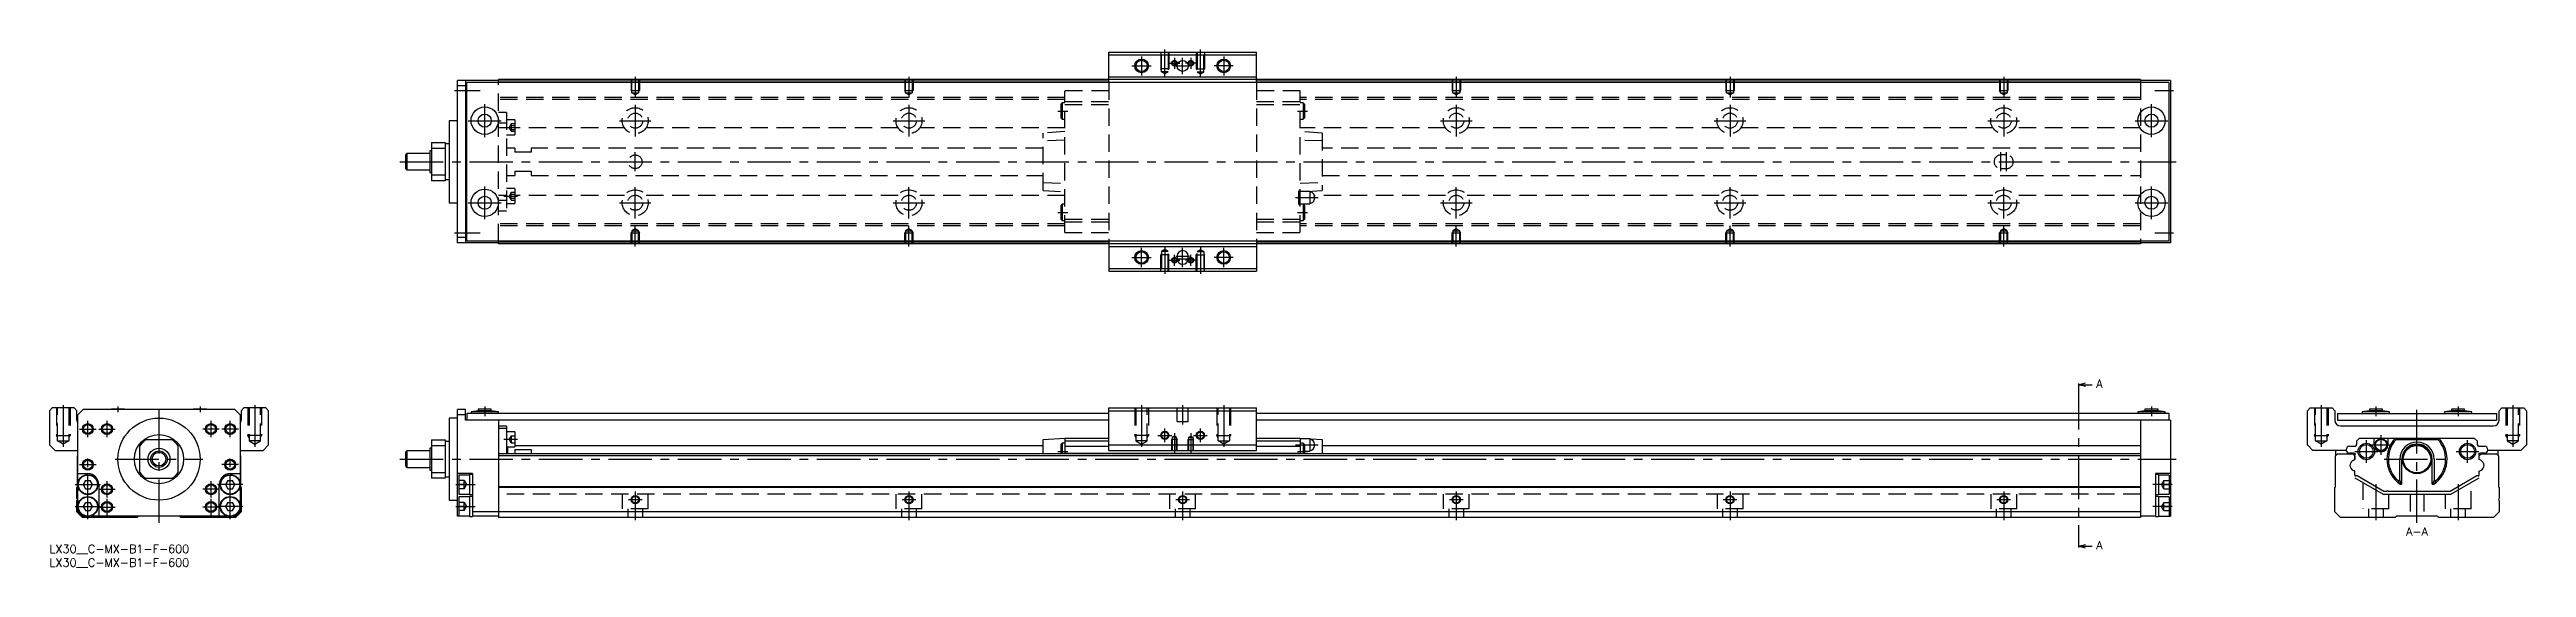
# Model space of a CAD drawing. Extents: x 0 to 905, y -8 to 181.
import ezdxf

# ---------------------------------------------------------------- set-up
doc = ezdxf.new("R2010")
doc.units = 0
doc.header["$LTSCALE"] = 0.5
doc.linetypes.add('CENTER', pattern=[50.8, 31.75, -6.35, 6.35, -6.35])
doc.linetypes.add('DASHED', pattern=[19.05, 12.7, -6.35])
for name, color, linetype in [('MSM_CENTER', 1, 'CENTER'), ('MSM_CONTINUOUS', 7, 'CONTINUOUS'), ('MSM_DASHED', 4, 'DASHED'), ('MSM_NARROW', 5, 'CONTINUOUS'), ('MSM_PART_NUMBER', 7, 'CONTINUOUS')]:
    doc.layers.add(name, color=color, linetype=linetype)
doc.styles.get("Standard").update_dxf_attribs({"font": 'txt.shx', "height": 3, "bigfont": 'bigfont.shx'})

# ---------------------------------------------------------------- blocks, each defined once
blk = doc.blocks.new('*U2')
at = {"layer": 'MSM_PART_NUMBER'}
blk.add_text('LX30__C-MX-B1-F-600', height=3, dxfattribs=at).set_placement((0, -3))
blk = doc.blocks.new('*U3')
at = {"layer": 'MSM_PART_NUMBER'}
blk.add_text('LX30__C-MX-B1-F-600', height=3, dxfattribs=at).set_placement((0, -8))

msp = doc.modelspace()

# ---------------------------------------------------------------- linework, layer by layer
at = {"layer": 'MSM_CENTER'}
for p, q in [((395.5, 175), (402.5, 175)), ((399, 178.5), (399, 171.5)), ((407.5, 171.09), (407.5, 181)), ((409, 176), (413, 176)), ((411, 178), (411, 174)), ((411.5, 175), (416.5, 175)), ((414, 172), (414, 178)), ((419, 176), (415, 176)), ((417, 178), (417, 174)), ((420.5, 171.09), (420.5, 181)), ((432.5, 175), (425.5, 175)), ((429, 178.5), (429, 171.5)), ((148, 166), (157.4, 166)), ((214, 171), (214, 163.49)), ((314, 171), (314, 163.49)), ((514, 171), (514, 163.49)), ((614, 171), (614, 163.49)), ((714, 171), (714, 163.49)), ((769.25, 166), (776, 166)), ((153, 155), (165, 155)), ((159, 149), (159, 161)), ((208.25, 155), (219.75, 155)), ((214, 160.75), (214, 149.25)), ((308.25, 155), (319.75, 155)), ((314, 160.75), (314, 149.25)), ((368.42, 158.5), (372.07, 158.5)), ((455.92, 158.5), (459.57, 158.5)), ((508.25, 155), (519.75, 155)), ((514, 160.75), (514, 149.25)), ((608.25, 155), (619.75, 155)), ((614, 160.75), (614, 149.25)), ((708.25, 155), (719.75, 155)), ((714, 160.75), (714, 149.25)), ((762, 155), (774, 155)), ((768, 149), (768, 161)), ((166, 152.55), (171, 152.55)), ((128, 140), (777, 140)), ((214, 136.5), (214, 143.5)), ((713, 136.5), (713, 143.5)), ((715, 136.5), (715, 143.5)), ((159, 119), (159, 131)), ((166, 127.44), (171, 127.44)), ((214, 119.25), (214, 130.75)), ((314, 119.25), (314, 130.75)), ((455.21, 126.9), (463.48, 126.9)), ((514, 119.25), (514, 130.75)), ((614, 119.25), (614, 130.75)), ((714, 119.25), (714, 130.75)), ((768, 119), (768, 131)), ((153, 125), (165, 125)), ((208.25, 125), (219.75, 125)), ((308.25, 125), (319.75, 125)), ((368.42, 121.5), (372.07, 121.5)), ((455.92, 121.5), (459.57, 121.5)), ((508.25, 125), (519.75, 125)), ((608.25, 125), (619.75, 125)), ((708.25, 125), (719.75, 125)), ((762, 125), (774, 125)), ((148, 114), (157.4, 114)), ((214, 109), (214, 116.51)), ((314, 109), (314, 116.51)), ((407.5, 108.91), (407.5, 99)), ((420.5, 108.91), (420.5, 99)), ((514, 109), (514, 116.51)), ((614, 109), (614, 116.51)), ((714, 109), (714, 116.51)), ((769.25, 114), (776, 114)), ((395.5, 105), (402.5, 105)), ((399, 101.5), (399, 108.5)), ((409, 104), (413, 104)), ((411, 102), (411, 106)), ((411.5, 105.5), (416.5, 105.5)), ((411.5, 104.5), (416.5, 104.5)), ((414, 101.5), (414, 108.5)), ((419, 104), (415, 104)), ((417, 102), (417, 106)), ((432.5, 105), (425.5, 105)), ((429, 101.5), (429, 108.5)), ((741.37, 58), (741.37, 0)), ((5, 51), (5, 35.81)), ((14, 39.3), (14, 45.3)), ((21, 39.3), (21, 45.3)), ((25, 50.6), (25, 48.5)), ((40, 8), (40, 51.5)), ((55, 50.6), (55, 48.5)), ((59, 39.3), (59, 45.3)), ((66, 39.3), (66, 45.3)), ((75, 51), (75, 35.81)), ((159, 50.6), (159, 47)), ((399, 51), (399, 35.81)), ((414, 51), (414, 44)), ((429, 51), (429, 35.81)), ((768, 50.6), (768, 47)), ((830, 51), (830, 35.81)), ((850, 50.6), (850, 47)), ((865, 8), (865, 51.5)), ((880, 50.6), (880, 47)), ((900, 51), (900, 35.81)), ((11, 42.3), (17, 42.3)), ((18, 42.3), (24, 42.3)), ((62, 42.3), (56, 42.3)), ((69, 42.3), (63, 42.3)), ((166, 38.55), (171, 38.55)), ((405, 40), (410, 40)), ((407.5, 37.5), (407.5, 42.5)), ((411, 40.76), (411, 33.5)), ((417, 40.76), (417, 33.5)), ((418, 40), (423, 40)), ((420.5, 37.5), (420.5, 42.5)), ((455.21, 36.5), (463.48, 36.5)), ((846.5, 29.95), (846.5, 38.25)), ((848.27, 36.5), (855.52, 36.5)), ((851.9, 32.88), (851.9, 40.12)), ((883.5, 29.95), (883.5, 38.25)), ((11, 29.3), (17, 29.3)), ((14, 9.35), (14, 32.3)), ((24, 31.3), (56, 31.3)), ((69, 29.3), (63, 29.3)), ((66, 9.35), (66, 32.3)), ((128, 31.3), (777, 31.3)), ((368.42, 34.1), (372.07, 34.1)), ((455.92, 34.1), (459.57, 34.1)), ((842.35, 34.1), (850.65, 34.1)), ((853, 31.3), (877, 31.3)), ((879.35, 34.1), (887.65, 34.1)), ((9.35, 22), (18.65, 22)), ((18, 20.3), (24, 20.3)), ((21, 17.3), (21, 23.3)), ((62, 20.3), (56, 20.3)), ((59, 17.3), (59, 23.3)), ((70.65, 22), (61.35, 22)), ((148.5, 22), (155.5, 22)), ((214, 19.5), (214, 9)), ((314, 19.5), (314, 9)), ((414, 19.5), (414, 9)), ((514, 19.5), (514, 9)), ((614, 19.5), (614, 9)), ((714, 19.5), (714, 9)), ((775.5, 22), (768.5, 22)), ((850, 22.18), (850, 9)), ((880, 22.18), (880, 9)), ((9.35, 14), (18.65, 14)), ((18, 13.8), (24, 13.8)), ((21, 10.8), (21, 16.8)), ((62, 13.8), (56, 13.8)), ((59, 10.8), (59, 16.8)), ((70.65, 14), (61.35, 14)), ((148.5, 14), (155.5, 14)), ((211.5, 16.5), (216.5, 16.5)), ((311.5, 16.5), (316.5, 16.5)), ((411.5, 16.5), (416.5, 16.5)), ((511.5, 16.5), (516.5, 16.5)), ((611.5, 16.5), (616.5, 16.5)), ((711.5, 16.5), (716.5, 16.5)), ((775.5, 14), (768.5, 14))]:
    msp.add_line(p, q, dxfattribs=at)
at = {"layer": 'MSM_CONTINUOUS'}
for p, q in [((387, 169), (387, 180)), ((387, 180), (441, 180)), ((387, 179), (441, 179)), ((441, 169), (441, 180)), ((164, 169.7), (149, 169.7)), ((149, 110.3), (149, 169.7)), ((152, 167.7), (149, 167.7)), ((152, 169.7), (152, 110.3)), ((152.5, 111), (152.5, 169)), ((774.5, 169), (152.5, 169)), ((764, 170), (164, 170)), ((164, 169), (164, 170)), ((387, 169.8), (164, 169.8)), ((387, 169.1), (164, 169.1)), ((387, 171), (441, 171)), ((764, 169.8), (441, 169.8)), ((764, 169.1), (441, 169.1)), ((764, 170), (764, 169)), ((775, 169.7), (764, 169.7)), ((774.5, 111), (774.5, 169)), ((775, 169.7), (775, 110.3)), ((146, 155), (146, 125)), ((149, 155), (146, 155)), ((139.5, 147), (144.5, 147)), ((139.5, 147), (139.5, 133)), ((144.5, 144.82), (139.5, 144.82)), ((144.5, 147), (144.5, 133)), ((146, 146.5), (144.5, 146.5)), ((130.5, 143), (130, 142.5)), ((130, 142.5), (130, 137.5)), ((130, 137.5), (130.5, 137)), ((130.5, 143), (130.5, 137)), ((139, 143), (130.5, 143)), ((130.5, 137), (139, 137)), ((139, 144), (139, 136)), ((139.5, 144), (139, 144)), ((139, 136), (139.5, 136)), ((139.5, 135.18), (144.5, 135.18)), ((144.5, 133), (139.5, 133)), ((144.5, 133.5), (146, 133.5)), ((146, 125), (149, 125)), ((152, 112.3), (149, 112.3)), ((164, 110.3), (149, 110.3)), ((774.5, 111), (152.5, 111)), ((164, 110), (164, 111)), ((387, 110.9), (164, 110.9)), ((387, 110.2), (164, 110.2)), ((764, 110), (164, 110)), ((387, 111), (387, 100)), ((387, 109), (441, 109)), ((441, 111), (441, 100)), ((764, 110.9), (441, 110.9)), ((764, 110.2), (441, 110.2)), ((764, 111), (764, 110)), ((775, 110.3), (764, 110.3)), ((387, 101), (441, 101)), ((387, 100), (441, 100)), ((412, 105.5), (412, 104.5)), ((416, 104.5), (416, 105.5)), ((741.37, 58.5), (743.87, 59.17)), ((741.37, 59), (741.37, 58)), ((743.87, 57.83), (741.37, 58.5)), ((741.37, 58.5), (746.37, 58.5)), ((1, 50), (0, 49)), ((0, 49), (0, 36.5)), ((9, 50), (1, 50)), ((10, 49), (9, 50)), ((10, 45.5), (10, 49)), ((12.3, 49.5), (10.3, 47.5)), ((10.3, 12), (10.3, 47.5)), ((67.7, 49.5), (12.3, 49.5)), ((22.6, 49.6), (22.6, 49.5)), ((27.4, 49.6), (22.6, 49.6)), ((27.4, 49.5), (27.4, 49.6)), ((52.6, 49.6), (52.6, 49.5)), ((57.4, 49.6), (52.6, 49.6)), ((57.4, 49.5), (57.4, 49.6)), ((69.7, 47.5), (67.7, 49.5)), ((69.7, 47.5), (69.7, 12)), ((71, 50), (70, 49)), ((70, 49), (70, 45.5)), ((79, 50), (71, 50)), ((80, 49), (79, 50)), ((80, 36.5), (80, 49)), ((149, 46.3), (146, 46.3)), ((146, 46.3), (146, 16.3)), ((149, 10.5), (149, 49.5)), ((152, 49.5), (149, 49.5)), ((152, 47.5), (149, 47.5)), ((152, 45.5), (152, 49.5)), ((387, 45.5), (152, 45.5)), ((152.5, 48), (152.5, 45.5)), ((387, 48), (152.5, 48)), ((156.6, 49), (154, 48.6)), ((154, 48.6), (154, 48)), ((164, 48.6), (154, 48.6)), ((156.6, 49.6), (156.6, 49)), ((161.4, 49.6), (156.6, 49.6)), ((161.4, 49), (156.6, 49)), ((161.4, 49), (161.4, 49.6)), ((164, 48.6), (161.4, 49)), ((164, 48), (164, 48.6)), ((164, 45.5), (164, 10)), ((387, 50), (441, 50)), ((387, 34.5), (387, 50)), ((387, 49), (441, 49)), ((441, 34.5), (441, 50)), ((774.5, 48), (441, 48)), ((775, 45.5), (441, 45.5)), ((765.6, 49), (763, 48.6)), ((763, 48.6), (763, 48)), ((773, 48.6), (763, 48.6)), ((764, 45.5), (764, 10)), ((765.6, 49.6), (765.6, 49)), ((770.4, 49.6), (765.6, 49.6)), ((770.4, 49), (765.6, 49)), ((770.4, 49), (770.4, 49.6)), ((773, 48.6), (770.4, 49)), ((773, 48), (773, 48.6)), ((774.5, 45.5), (774.5, 48)), ((775, 45.5), (775, 10.5)), ((825, 49), (826, 50)), ((825, 36.5), (825, 49)), ((826, 50), (834, 50)), ((834, 50), (835, 49)), ((835, 49), (835, 45.5)), ((836, 48), (894, 48)), ((836, 48), (836, 45.5)), ((836, 45.5), (894, 45.5)), ((847.6, 49), (845, 48.6)), ((845, 48.6), (845, 48)), ((855, 48.6), (845, 48.6)), ((852.4, 49.6), (847.6, 49.6)), ((847.6, 49.6), (847.6, 49)), ((852.4, 49), (847.6, 49)), ((852.4, 49), (852.4, 49.6)), ((855, 48.6), (852.4, 49)), ((855, 48), (855, 48.6)), ((877.6, 49), (875, 48.6)), ((885, 48.6), (875, 48.6)), ((875, 48.6), (875, 48)), ((882.4, 49.6), (877.6, 49.6)), ((877.6, 49.6), (877.6, 49)), ((882.4, 49), (877.6, 49)), ((882.4, 49), (882.4, 49.6)), ((885, 48.6), (882.4, 49)), ((885, 48), (885, 48.6)), ((894, 48), (894, 45.5)), ((895, 49), (896, 50)), ((895, 45.5), (895, 49)), ((896, 50), (904, 50)), ((904, 50), (905, 49)), ((905, 49), (905, 36.5)), ((0, 36.5), (2, 34.5)), ((44.82, 38.3), (35.18, 38.3)), ((78, 34.5), (80, 36.5)), ((139.5, 38.3), (144.5, 38.3)), ((139.5, 38.3), (139.5, 24.3)), ((144.5, 38.3), (144.5, 24.3)), ((146, 37.8), (144.5, 37.8)), ((167, 43.3), (164, 43.3)), ((167, 42.45), (164, 42.45)), ((167, 43.3), (167, 33.2)), ((170, 41.3), (167, 41.3)), ((170, 41.3), (170, 35.8)), ((170, 36.3), (363, 36.3)), ((363, 38.5), (371, 39)), ((363, 33.2), (363, 38.5)), ((370, 37.1), (369.5, 36.6)), ((369.5, 36.6), (369.5, 33.2)), ((371, 37.1), (370, 37.1)), ((370, 37.1), (370, 33.2)), ((371, 39), (387, 39)), ((371, 39), (371, 33.2)), ((371, 38), (387, 38)), ((387, 36.5), (441, 36.5)), ((441, 39), (457, 39)), ((441, 38), (457, 38)), ((457, 39), (465, 38.5)), ((457, 39), (457, 33.2)), ((460.45, 38.75), (457, 38.75)), ((458, 37.1), (457, 37.1)), ((458.5, 36.6), (458, 37.1)), ((458, 37.1), (458, 33.2)), ((458.5, 36.6), (458.5, 33.2)), ((460.45, 38.75), (460.45, 34.25)), ((462.2, 36.8), (462.2, 36.2)), ((465, 38.5), (465, 33.2)), ((465, 36.3), (764, 36.3)), ((827, 34.5), (825, 36.5)), ((837, 43.5), (893, 43.5)), ((843.05, 38), (844.05, 39)), ((843.05, 37), (843.05, 38)), ((844.05, 39), (885.95, 39)), ((849.4, 36.5), (849.4, 39)), ((854.4, 39), (854.4, 36.5)), ((857.14, 39), (857.4, 38.5)), ((857.4, 38.5), (872.6, 38.5)), ((872.6, 38.5), (872.86, 39)), ((885.95, 39), (886.95, 38)), ((886.95, 38), (886.95, 37)), ((905, 36.5), (903, 34.5)), ((2, 34.5), (10.3, 34.5)), ((10.2, 32.5), (10.3, 32.6)), ((10.2, 21.2), (10.2, 32.5)), ((33, 26.48), (33, 36.12)), ((47, 26.48), (47, 36.12)), ((69.7, 34.5), (78, 34.5)), ((69.7, 32.6), (69.8, 32.5)), ((69.8, 32.5), (69.8, 21.2)), ((130.5, 34.3), (130, 33.8)), ((130, 33.8), (130, 28.8)), ((130, 28.8), (130.5, 28.3)), ((139, 34.3), (130.5, 34.3)), ((130.5, 34.3), (130.5, 28.3)), ((130.5, 28.3), (139, 28.3)), ((139.5, 35.3), (139, 35.3)), ((139, 35.3), (139, 27.3)), ((139, 27.3), (139.5, 27.3)), ((144.5, 36.12), (139.5, 36.12)), ((764, 33.2), (164, 33.2)), ((764, 32.5), (164, 32.5)), ((167, 35.8), (170, 35.8)), ((167.5, 33.2), (167.5, 35.8)), ((170, 34.87), (176, 34.87)), ((170, 34.87), (170, 33.2)), ((176, 34.87), (176, 33.2)), ((371, 36), (387, 36)), ((371, 33.5), (457, 33.5)), ((387, 34.5), (441, 34.5)), ((441, 36), (457, 36)), ((458.5, 34.25), (460.45, 34.25)), ((839.13, 34.5), (827, 34.5)), ((835.2, 32.5), (835.9, 33.2)), ((835.2, 21.2), (835.2, 32.5)), ((835.3, 32.6), (835.3, 34.5)), ((835.9, 33.2), (841.55, 33.2)), ((840.35, 36), (842.05, 36)), ((841.75, 33.5), (840.35, 33.5)), ((842.25, 31.15), (841.5, 30.72)), ((842.25, 26.85), (841.5, 27.28)), ((841.55, 33.2), (842.25, 32.5)), ((841.55, 33.2), (842.25, 32.5)), ((841.6, 30.78), (842.25, 31.15)), ((841.6, 27.22), (842.25, 26.85)), ((842.2, 32.55), (842.2, 32.7)), ((842.25, 32.5), (842.2, 32.55)), ((842.25, 31.15), (842.25, 32.5)), ((842.25, 32.5), (842.25, 31.15)), ((858.74, 23.45), (858.74, 31.3)), ((859.5, 22.2), (859.5, 31.3)), ((870.5, 22.2), (870.5, 31.3)), ((871.26, 31.3), (871.26, 23.45)), ((887.75, 32.5), (888.45, 33.2)), ((887.75, 32.5), (888.45, 33.2)), ((887.75, 31.15), (887.75, 32.5)), ((888.4, 30.78), (887.75, 31.15)), ((887.75, 26.85), (888.5, 27.28)), ((887.8, 32.7), (887.8, 32.55)), ((887.95, 36), (889.65, 36)), ((889.65, 33.5), (888.25, 33.5)), ((888.4, 30.78), (888.49, 30.73)), ((888.45, 33.2), (894.1, 33.2)), ((903, 34.5), (890.87, 34.5)), ((894.1, 33.2), (894.8, 32.5)), ((894.7, 32.6), (894.7, 34.5)), ((894.8, 32.5), (894.8, 21.2)), ((10, 21), (10.2, 21.2)), ((10, 16.9), (10, 21)), ((10.3, 26), (14, 26)), ((13.13, 23.5), (12.27, 22)), ((12.27, 22), (13.13, 20.5)), ((13.13, 23.5), (14.87, 23.5)), ((13.13, 20.5), (14.87, 20.5)), ((15.73, 22), (14.87, 23.5)), ((14.87, 20.5), (15.73, 22)), ((18, 22), (18, 10.5)), ((35.18, 24.3), (44.82, 24.3)), ((62, 10.5), (62, 22)), ((65.13, 23.5), (64.27, 22)), ((64.27, 22), (65.13, 20.5)), ((65.13, 23.5), (66.87, 23.5)), ((65.13, 20.5), (66.87, 20.5)), ((66, 26), (69.7, 26)), ((67.73, 22), (66.87, 23.5)), ((66.87, 20.5), (67.73, 22)), ((69.8, 21.2), (70, 21)), ((70, 21), (70, 12)), ((139.5, 26.48), (144.5, 26.48)), ((144.5, 24.3), (139.5, 24.3)), ((144.5, 24.8), (146, 24.8)), ((154.5, 26), (149, 26)), ((153.5, 25.5), (149.5, 25.5)), ((149.5, 25.5), (149.5, 18.5)), ((149.5, 18.5), (153.5, 18.5)), ((154.5, 25.65), (153.5, 25.65)), ((153.5, 25.65), (153.5, 18.35)), ((153.5, 18.35), (154.5, 18.35)), ((154.5, 26), (154.5, 10.35)), ((764, 21.2), (164, 21.2)), ((764, 21), (164, 21)), ((775, 26), (769.5, 26)), ((769.5, 26), (769.5, 10.35)), ((770.5, 25.65), (769.5, 25.65)), ((769.5, 18.35), (770.5, 18.35)), ((770.5, 25.65), (770.5, 18.35)), ((774.5, 25.5), (770.5, 25.5)), ((770.5, 18.5), (774.5, 18.5)), ((774.5, 25.5), (774.5, 18.5)), ((835, 21), (835.2, 21.2)), ((835, 12), (835, 21)), ((842.25, 25.45), (842.25, 26.85)), ((842.25, 24.5), (852.64, 18.5)), ((843.1, 25.16), (842.7, 25.16)), ((852.91, 19.5), (843.1, 25.16)), ((852.64, 18.5), (877.36, 18.5)), ((853.85, 19.5), (852.91, 19.5)), ((877.09, 19.5), (854.65, 19.5)), ((858.07, 23.45), (858.74, 23.45)), ((859.5, 22.2), (858.74, 23.45)), ((858.82, 22.2), (859.5, 22.2)), ((871.26, 23.45), (870.5, 22.2)), ((870.5, 22.2), (871.18, 22.2)), ((871.26, 23.45), (871.93, 23.45)), ((886.9, 25.16), (877.09, 19.5)), ((877.36, 18.5), (887.75, 24.5)), ((887.3, 25.16), (886.9, 25.16)), ((887.75, 25.45), (887.75, 26.85)), ((894.8, 21.2), (895, 21)), ((895, 21), (895, 16.9)), ((10, 12), (10, 16.1)), ((12, 10), (10, 12)), ((11.8, 10.5), (10.3, 12)), ((12.96, 10.5), (11.8, 10.5)), ((32, 10), (12, 10)), ((13.13, 15.5), (12.27, 14)), ((12.27, 14), (13.13, 12.5)), ((13.13, 15.5), (14.87, 15.5)), ((13.13, 12.5), (14.87, 12.5)), ((15.73, 14), (14.87, 15.5)), ((14.87, 12.5), (15.73, 14)), ((64.96, 10.5), (15.04, 10.5)), ((32.5, 10.5), (32, 10)), ((48, 10), (47.5, 10.5)), ((68, 10), (48, 10)), ((65.13, 15.5), (64.27, 14)), ((64.27, 14), (65.13, 12.5)), ((65.13, 15.5), (66.87, 15.5)), ((65.13, 12.5), (66.87, 12.5)), ((67.73, 14), (66.87, 15.5)), ((66.87, 12.5), (67.73, 14)), ((68.2, 10.5), (67.04, 10.5)), ((70, 12), (68, 10)), ((69.7, 12), (68.2, 10.5)), ((146, 16.3), (149, 16.3)), ((153.5, 10.5), (149, 10.5)), ((153.5, 17.5), (149.5, 17.5)), ((149.5, 17.5), (149.5, 10.5)), ((154.5, 17.65), (153.5, 17.65)), ((153.5, 17.65), (153.5, 10.35)), ((153.5, 10.35), (154.5, 10.35)), ((764, 12), (154.5, 12)), ((164, 10.5), (154.5, 10.5)), ((764, 10), (164, 10)), ((769.5, 10.5), (764, 10.5)), ((770.5, 17.65), (769.5, 17.65)), ((769.5, 10.35), (770.5, 10.35)), ((770.5, 17.65), (770.5, 10.35)), ((774.5, 17.5), (770.5, 17.5)), ((770.5, 10.5), (775, 10.5)), ((774.5, 17.5), (774.5, 10.5)), ((837, 10), (835, 12)), ((857, 10), (837, 10)), ((857.5, 10.5), (857, 10)), ((872.5, 10.5), (857.5, 10.5)), ((873, 10), (872.5, 10.5)), ((893, 10), (873, 10)), ((895, 12), (893, 10)), ((895, 16.1), (895, 12)), ((741.37, -0.5), (743.87, 0.17)), ((741.37, 0), (741.37, -1)), ((743.87, -1.17), (741.37, -0.5)), ((741.37, -0.5), (746.37, -0.5))]:
    msp.add_line(p, q, dxfattribs=at)
for centre, radius in [((399, 175), 2.07), ((414, 175), 2), ((429, 175), 2.07), ((159, 155), 5), ((159, 155), 2.4), ((768, 155), 5), ((768, 155), 2.4), ((159, 125), 5), ((159, 125), 2.4), ((768, 125), 5), ((768, 125), 2.4), ((399, 105), 2.07), ((429, 105), 2.07), ((40, 31.3), 15), ((14, 42.3), 1.62), ((21, 42.3), 1.62), ((40, 31.3), 9), ((59, 42.3), 1.62), ((66, 42.3), 1.62), ((407.5, 40), 1.23), ((420.5, 40), 1.23), ((846.5, 34.1), 3), ((846.5, 34.1), 2.5), ((851.9, 36.5), 2.25), ((851.9, 36.5), 2.05), ((865, 31.3), 5.3), ((865, 31.3), 5), ((883.5, 34.1), 3), ((883.5, 34.1), 2.5), ((14, 29.3), 1.62), ((40, 31.3), 4), ((40, 31.3), 3), ((40, 31.3), 2.5), ((66, 29.3), 1.62), ((14, 22), 3.65), ((14, 22), 3.5), ((21, 20.3), 1.62), ((59, 20.3), 1.62), ((66, 22), 3.65), ((66, 22), 3.5), ((14, 14), 3.65), ((14, 14), 3.5), ((21, 13.8), 1.62), ((59, 13.8), 1.62), ((66, 14), 3.65), ((66, 14), 3.5), ((214, 16.5), 1.23), ((314, 16.5), 1.23), ((414, 16.5), 1.23), ((514, 16.5), 1.23), ((614, 16.5), 1.23), ((714, 16.5), 1.23)]:
    msp.add_circle(centre, radius, dxfattribs=at)
for centre, radius, start, end in [((414, 105.5), 2, 0, 180), ((414, 104.5), 2, 180, 0), ((12, 45.5), 2, 180, 211.78833), ((68, 45.5), 2, 328.21167, 0), ((837, 45.5), 2, 180, 270), ((893, 45.5), 2, 270, 0), ((40, 31.3), 8.5, 124.56032, 145.43968), ((40, 31.3), 8.5, 34.56032, 55.43968), ((460.45, 36.8), 1.75, 0, 90), ((460.45, 36.2), 1.75, 270, 0), ((842.05, 37), 1, 270, 0), ((851.9, 36.5), 2.5, 180, 0), ((865, 31.3), 11, 135.573, 235.81959), ((865, 31.3), 10.47, 136.57129, 228.55525), ((865, 31.3), 6.26, 0, 180), ((865, 31.3), 5.5, 0, 180), ((865, 31.3), 11, 304.18041, 44.427), ((865, 31.3), 10.47, 311.44475, 43.42871), ((887.95, 37), 1, 180, 270), ((840.35, 34.75), 1.25, 90, 270), ((842.65, 28.85), 2.2, 121.45533, 176.01903), ((842.65, 29.15), 2.2, 183.98097, 241.45517), ((842.65, 28.85), 2.2, 121.38869, 134.53306), ((841.75, 32.5), 1, 41.23398, 90), ((842.7, 32.7), 0.5, 113.32535, 180), ((888.25, 32.5), 1, 90, 138.76602), ((887.3, 32.7), 0.5, 0, 66.67465), ((887.35, 28.85), 2.2, 3.98097, 61.45517), ((887.35, 29.15), 2.2, 301.45533, 356.01903), ((889.65, 34.75), 1.25, 270, 90), ((14, 22), 4, 0, 90), ((40, 31.3), 8.5, 214.56032, 235.43968), ((40, 31.3), 8.5, 304.56032, 325.43968), ((66, 22), 4, 90, 180), ((842.7, 25.66), 0.5, 205.84193, 270), ((854.25, 19.2), 0.5, 36.8699, 143.1301), ((866, 27.35), 8.83, 206.14749, 215.62533), ((864, 27.35), 8.84, 324.37545, 333.85173), ((887.3, 25.66), 0.5, 270, 334.15807), ((9.7, 16.5), 0.5, 306.8699, 53.1301), ((12.3, 12.5), 2, 216.8699, 233.1301), ((67.7, 12.5), 2, 306.8699, 323.1301), ((895.3, 16.5), 0.5, 126.8699, 233.1301)]:
    msp.add_arc(centre, radius, start, end, dxfattribs=at)
at = {"layer": 'MSM_DASHED'}
for p, q in [((406, 180), (406, 174)), ((409, 174), (406, 174)), ((406.27, 173.53), (406, 174)), ((406.27, 172.8), (406.27, 180)), ((408.73, 172.8), (406.27, 172.8)), ((407.5, 172.09), (406.27, 172.8)), ((408.73, 172.8), (407.5, 172.09)), ((408.73, 180), (408.73, 172.8)), ((408.73, 173.53), (409, 174)), ((409, 180), (409, 174)), ((419, 180), (419, 174)), ((419, 174), (422, 174)), ((419.27, 173.53), (419, 174)), ((419.27, 180), (419.27, 172.8)), ((419.27, 172.8), (421.73, 172.8)), ((419.27, 172.8), (420.5, 172.09)), ((420.5, 172.09), (421.73, 172.8)), ((421.73, 172.8), (421.73, 180)), ((421.73, 173.53), (422, 174)), ((422, 180), (422, 174)), ((164, 111), (164, 169)), ((371, 163.45), (164, 163.45)), ((212.5, 170), (212.5, 166)), ((212.77, 165.53), (212.5, 166)), ((212.5, 166), (215.5, 166)), ((212.77, 165.2), (212.77, 170)), ((212.77, 165.2), (215.23, 165.2)), ((214, 164.49), (212.77, 165.2)), ((215.23, 165.2), (214, 164.49)), ((215.23, 170), (215.23, 165.2)), ((215.23, 165.53), (215.5, 166)), ((215.5, 170), (215.5, 166)), ((312.5, 170), (312.5, 166)), ((312.77, 165.53), (312.5, 166)), ((312.5, 166), (315.5, 166)), ((312.77, 165.2), (312.77, 170)), ((312.77, 165.2), (315.23, 165.2)), ((314, 164.49), (312.77, 165.2)), ((315.23, 165.2), (314, 164.49)), ((315.23, 170), (315.23, 165.2)), ((315.23, 165.53), (315.5, 166)), ((315.5, 170), (315.5, 166)), ((387, 165.9), (371, 165.9)), ((371, 114.1), (371, 165.9)), ((387, 169), (387, 111)), ((441, 169), (441, 111)), ((457, 165.9), (441, 165.9)), ((457, 114.1), (457, 165.9)), ((764, 163.45), (457, 163.45)), ((512.5, 170), (512.5, 166)), ((512.77, 165.53), (512.5, 166)), ((512.5, 166), (515.5, 166)), ((512.77, 165.2), (512.77, 170)), ((512.77, 165.2), (515.23, 165.2)), ((514, 164.49), (512.77, 165.2)), ((515.23, 165.2), (514, 164.49)), ((515.23, 170), (515.23, 165.2)), ((515.23, 165.53), (515.5, 166)), ((515.5, 170), (515.5, 166)), ((612.5, 170), (612.5, 166)), ((612.77, 165.53), (612.5, 166)), ((612.5, 166), (615.5, 166)), ((612.77, 165.2), (612.77, 170)), ((612.77, 165.2), (615.23, 165.2)), ((614, 164.49), (612.77, 165.2)), ((615.23, 165.2), (614, 164.49)), ((615.23, 170), (615.23, 165.2)), ((615.23, 165.53), (615.5, 166)), ((615.5, 170), (615.5, 166)), ((712.5, 170), (712.5, 166)), ((712.77, 165.53), (712.5, 166)), ((712.5, 166), (715.5, 166)), ((712.77, 165.2), (712.77, 170)), ((712.77, 165.2), (715.23, 165.2)), ((714, 164.49), (712.77, 165.2)), ((715.23, 165.2), (714, 164.49)), ((715.23, 170), (715.23, 165.2)), ((715.23, 165.53), (715.5, 166)), ((715.5, 170), (715.5, 166)), ((764, 169), (764, 111)), ((371, 162.75), (164, 162.75)), ((167, 158), (164, 158)), ((167, 154.13), (164, 154.13)), ((167, 158), (167, 122)), ((170, 155.3), (167, 155.3)), ((168.7, 154), (170, 154)), ((168.7, 154), (168.7, 151.11)), ((170, 155.3), (170, 149.8)), ((370, 161.5), (369.5, 161)), ((369.5, 161), (369.5, 156)), ((369.5, 156), (370, 155.5)), ((370, 161.5), (370, 155.5)), ((371, 161.5), (370, 161.5)), ((370, 155.5), (371, 155.5)), ((371, 161.95), (387, 161.95)), ((371, 160.95), (387, 160.95)), ((441, 161.95), (457, 161.95)), ((441, 160.95), (457, 160.95)), ((764, 162.75), (457, 162.75)), ((458, 161.5), (457, 161.5)), ((457, 155.5), (458, 155.5)), ((458.5, 161), (458, 161.5)), ((458, 161.5), (458, 155.5)), ((458, 155.5), (458.5, 156)), ((458.5, 161), (458.5, 156)), ((167, 152.38), (164, 152.38)), ((167, 149.8), (170, 149.8)), ((170, 145), (167, 145)), ((168.7, 153.8), (167.98, 152.55)), ((168.7, 151.3), (167.98, 152.55)), ((168.7, 153.28), (170, 153.28)), ((168.7, 151.83), (170, 151.83)), ((168.7, 151.11), (170, 151.11)), ((210.05, 152.36), (170, 152.36)), ((170, 145), (170, 143.5)), ((176, 145), (176, 143.5)), ((363, 145), (176, 145)), ((310.05, 152.36), (217.95, 152.36)), ((371, 152.36), (317.95, 152.36)), ((371, 151), (363, 150.47)), ((363, 129.53), (363, 150.47)), ((371, 147.86), (363, 147.6)), ((510.05, 152.36), (457, 152.36)), ((465, 150.47), (457, 151)), ((465, 147.6), (457, 147.86)), ((465, 150.47), (465, 129.53)), ((764, 145), (465, 145)), ((610.05, 152.36), (517.95, 152.36)), ((710.05, 152.36), (617.95, 152.36)), ((764, 152.36), (717.95, 152.36)), ((176, 143.5), (170, 143.5)), ((170, 136.5), (176, 136.5)), ((170, 136.5), (170, 135)), ((176, 136.5), (176, 135)), ((715, 142.5), (713, 142.5)), ((713, 137.5), (715, 137.5)), ((167, 127.62), (164, 127.62)), ((167, 135), (170, 135)), ((170, 130.19), (167, 130.19)), ((168.7, 128.69), (167.98, 127.44)), ((168.7, 126.19), (167.98, 127.44)), ((168.7, 128.89), (170, 128.89)), ((168.7, 126), (168.7, 128.89)), ((168.7, 128.17), (170, 128.17)), ((168.7, 126.72), (170, 126.72)), ((170, 130.19), (170, 124.69)), ((210.05, 127.64), (170, 127.64)), ((176, 135), (363, 135)), ((310.05, 127.64), (217.95, 127.64)), ((371, 127.64), (317.95, 127.64)), ((363, 132.4), (371, 132.14)), ((363, 129.53), (371, 129)), ((456.5, 129.4), (457, 129.4)), ((456.5, 124.4), (456.5, 129.4)), ((457, 128.4), (456.5, 128.4)), ((457, 132.14), (465, 132.4)), ((460.45, 129.15), (457, 129.15)), ((459.26, 129.15), (465, 129.53)), ((460.45, 129.15), (460.45, 124.65)), ((510.05, 127.64), (462.14, 127.64)), ((462.2, 127.2), (462.2, 126.6)), ((465, 135), (764, 135)), ((610.05, 127.64), (517.95, 127.64)), ((710.05, 127.64), (617.95, 127.64)), ((764, 127.64), (717.95, 127.64)), ((167, 125.87), (164, 125.87)), ((164, 122), (167, 122)), ((167, 124.69), (170, 124.69)), ((168.7, 126), (170, 126)), ((370, 124.5), (369.5, 124)), ((369.5, 124), (369.5, 119)), ((369.5, 119), (370, 118.5)), ((370, 124.5), (370, 118.5)), ((371, 124.5), (370, 124.5)), ((370, 118.5), (371, 118.5)), ((371, 119.05), (387, 119.05)), ((371, 118.05), (387, 118.05)), ((441, 119.05), (457, 119.05)), ((441, 118.05), (457, 118.05)), ((456.5, 125.4), (457, 125.4)), ((456.5, 124.4), (457, 124.4)), ((457, 124.65), (460.45, 124.65)), ((458, 124.5), (457, 124.5)), ((457, 118.5), (458, 118.5)), ((458.5, 124), (458, 124.5)), ((458, 124.5), (458, 118.5)), ((458, 118.5), (458.5, 119)), ((458.5, 124), (458.5, 119)), ((371, 117.25), (164, 117.25)), ((371, 116.55), (164, 116.55)), ((212.77, 114.47), (212.5, 114)), ((212.5, 110), (212.5, 114)), ((212.5, 114), (215.5, 114)), ((214, 115.51), (212.77, 114.8)), ((212.77, 114.8), (212.77, 110)), ((212.77, 114.8), (215.23, 114.8)), ((215.23, 114.8), (214, 115.51)), ((215.23, 110), (215.23, 114.8)), ((215.23, 114.47), (215.5, 114)), ((215.5, 110), (215.5, 114)), ((312.77, 114.47), (312.5, 114)), ((312.5, 110), (312.5, 114)), ((312.5, 114), (315.5, 114)), ((314, 115.51), (312.77, 114.8)), ((312.77, 114.8), (312.77, 110)), ((312.77, 114.8), (315.23, 114.8)), ((315.23, 114.8), (314, 115.51)), ((315.23, 110), (315.23, 114.8)), ((315.23, 114.47), (315.5, 114)), ((315.5, 110), (315.5, 114)), ((371, 114.1), (387, 114.1)), ((441, 114.1), (457, 114.1)), ((764, 117.25), (457, 117.25)), ((764, 116.55), (457, 116.55)), ((512.77, 114.47), (512.5, 114)), ((512.5, 110), (512.5, 114)), ((512.5, 114), (515.5, 114)), ((514, 115.51), (512.77, 114.8)), ((512.77, 114.8), (512.77, 110)), ((512.77, 114.8), (515.23, 114.8)), ((515.23, 114.8), (514, 115.51)), ((515.23, 110), (515.23, 114.8)), ((515.23, 114.47), (515.5, 114)), ((515.5, 110), (515.5, 114)), ((612.77, 114.47), (612.5, 114)), ((612.5, 110), (612.5, 114)), ((612.5, 114), (615.5, 114)), ((614, 115.51), (612.77, 114.8)), ((612.77, 114.8), (612.77, 110)), ((612.77, 114.8), (615.23, 114.8)), ((615.23, 114.8), (614, 115.51)), ((615.23, 110), (615.23, 114.8)), ((615.23, 114.47), (615.5, 114)), ((615.5, 110), (615.5, 114)), ((712.77, 114.47), (712.5, 114)), ((712.5, 110), (712.5, 114)), ((712.5, 114), (715.5, 114)), ((714, 115.51), (712.77, 114.8)), ((712.77, 114.8), (712.77, 110)), ((712.77, 114.8), (715.23, 114.8)), ((715.23, 114.8), (714, 115.51)), ((715.23, 110), (715.23, 114.8)), ((715.23, 114.47), (715.5, 114)), ((715.5, 110), (715.5, 114)), ((406.27, 106.47), (406, 106)), ((409, 106), (406, 106)), ((406, 100), (406, 106)), ((407.5, 107.91), (406.27, 107.2)), ((406.27, 107.2), (406.27, 100)), ((408.73, 107.2), (406.27, 107.2)), ((408.73, 107.2), (407.5, 107.91)), ((408.73, 100), (408.73, 107.2)), ((408.73, 106.47), (409, 106)), ((409, 100), (409, 106)), ((419.27, 106.47), (419, 106)), ((419, 100), (419, 106)), ((419, 106), (422, 106)), ((419.27, 107.2), (420.5, 107.91)), ((419.27, 100), (419.27, 107.2)), ((419.27, 107.2), (421.73, 107.2)), ((420.5, 107.91), (421.73, 107.2)), ((421.73, 107.2), (421.73, 100)), ((421.73, 106.47), (422, 106)), ((422, 100), (422, 106)), ((2.5, 50), (2.5, 40)), ((2.93, 38), (2.93, 50)), ((7.07, 50), (7.07, 38)), ((7.5, 50), (7.5, 40)), ((72.5, 50), (72.5, 40)), ((72.93, 50), (72.93, 38)), ((77.07, 38), (77.07, 50)), ((77.5, 50), (77.5, 40)), ((396.5, 50), (396.5, 40)), ((396.93, 50), (396.93, 38)), ((401.07, 38), (401.07, 50)), ((401.5, 50), (401.5, 40)), ((412, 45), (412, 50)), ((416, 45), (416, 50)), ((426.5, 50), (426.5, 40)), ((426.93, 38), (426.93, 50)), ((431.07, 50), (431.07, 38)), ((431.5, 50), (431.5, 40)), ((827.5, 50), (827.5, 40)), ((827.93, 38), (827.93, 50)), ((832.07, 50), (832.07, 38)), ((832.5, 50), (832.5, 40)), ((897.5, 50), (897.5, 40)), ((897.93, 50), (897.93, 38)), ((902.07, 38), (902.07, 50)), ((902.5, 50), (902.5, 40)), ((2.5, 40), (7.5, 40)), ((2.93, 39.25), (2.5, 40)), ((5, 36.81), (2.93, 38)), ((2.93, 38), (7.07, 38)), ((7.07, 38), (5, 36.81)), ((7.07, 39.25), (7.5, 40)), ((77.5, 40), (72.5, 40)), ((72.93, 39.25), (72.5, 40)), ((72.93, 38), (75, 36.81)), ((77.07, 38), (72.93, 38)), ((75, 36.81), (77.07, 38)), ((77.07, 39.25), (77.5, 40)), ((168.7, 39.8), (167.98, 38.55)), ((168.7, 37.3), (167.98, 38.55)), ((168.7, 39.8), (170, 39.8)), ((168.7, 39.8), (168.7, 37.3)), ((168.7, 38.55), (170, 38.55)), ((168.7, 37.3), (170, 37.3)), ((401.5, 40), (396.5, 40)), ((396.93, 39.25), (396.5, 40)), ((401.07, 38), (396.93, 38)), ((396.93, 38), (399, 36.81)), ((399, 36.81), (401.07, 38)), ((401.07, 39.25), (401.5, 40)), ((410.22, 38.87), (410, 38.5)), ((412, 38.5), (410, 38.5)), ((410, 34.5), (410, 38.5)), ((411, 39.76), (410.22, 39.31)), ((411.78, 39.31), (410.22, 39.31)), ((410.22, 39.31), (410.22, 34.5)), ((411.78, 39.31), (411, 39.76)), ((411.78, 34.5), (411.78, 39.31)), ((411.78, 38.87), (412, 38.5)), ((412, 45), (416, 45)), ((412, 34.5), (412, 38.5)), ((416.22, 38.87), (416, 38.5)), ((416, 34.5), (416, 38.5)), ((416, 38.5), (418, 38.5)), ((416.22, 39.31), (417, 39.76)), ((416.22, 39.31), (417.78, 39.31)), ((416.22, 34.5), (416.22, 39.31)), ((417, 39.76), (417.78, 39.31)), ((417.78, 39.31), (417.78, 34.5)), ((417.78, 38.87), (418, 38.5)), ((418, 34.5), (418, 38.5)), ((426.5, 40), (431.5, 40)), ((426.93, 39.25), (426.5, 40)), ((426.93, 38), (431.07, 38)), ((429, 36.81), (426.93, 38)), ((431.07, 38), (429, 36.81)), ((431.07, 39.25), (431.5, 40)), ((827.5, 40), (832.5, 40)), ((827.93, 39.25), (827.5, 40)), ((830, 36.81), (827.93, 38)), ((827.93, 38), (832.07, 38)), ((832.07, 38), (830, 36.81)), ((832.07, 39.25), (832.5, 40)), ((902.5, 40), (897.5, 40)), ((897.93, 39.25), (897.5, 40)), ((897.93, 38), (900, 36.81)), ((902.07, 38), (897.93, 38)), ((900, 36.81), (902.07, 38)), ((902.07, 39.25), (902.5, 40)), ((151.5, 23.5), (149.5, 23.5)), ((151.5, 22), (149.5, 22)), ((151.5, 20.5), (149.5, 20.5)), ((151.5, 20.5), (151.5, 23.5)), ((151.5, 23.5), (152.37, 22)), ((151.5, 20.5), (152.37, 22)), ((764, 18.5), (164, 18.5)), ((209.25, 18.5), (209.25, 13.2)), ((218.75, 13.2), (218.75, 18.5)), ((309.25, 18.5), (309.25, 13.2)), ((318.75, 13.2), (318.75, 18.5)), ((409.25, 18.5), (409.25, 13.2)), ((418.75, 13.2), (418.75, 18.5)), ((509.25, 18.5), (509.25, 13.2)), ((518.75, 13.2), (518.75, 18.5)), ((609.25, 18.5), (609.25, 13.2)), ((618.75, 13.2), (618.75, 18.5)), ((709.25, 18.5), (709.25, 13.2)), ((718.75, 13.2), (718.75, 18.5)), ((772.5, 23.5), (771.63, 22)), ((772.5, 20.5), (771.63, 22)), ((772.5, 20.5), (772.5, 23.5)), ((772.5, 23.5), (774.5, 23.5)), ((772.5, 22), (774.5, 22)), ((772.5, 20.5), (774.5, 20.5)), ((845.25, 22.77), (845.25, 13.2)), ((854.75, 13.2), (854.75, 18.5)), ((862.5, 18.5), (862.5, 10.5)), ((867.5, 18.5), (867.5, 10.5)), ((875.25, 18.5), (875.25, 13.2)), ((884.75, 13.2), (884.75, 22.77)), ((151.5, 15.5), (149.5, 15.5)), ((151.5, 14), (149.5, 14)), ((151.5, 12.5), (149.5, 12.5)), ((151.5, 12.5), (151.5, 15.5)), ((151.5, 15.5), (152.37, 14)), ((151.5, 12.5), (152.37, 14)), ((218.75, 13.2), (209.25, 13.2)), ((211.25, 13.2), (211.25, 10)), ((216.75, 10), (216.75, 13.2)), ((318.75, 13.2), (309.25, 13.2)), ((311.25, 13.2), (311.25, 10)), ((316.75, 10), (316.75, 13.2)), ((418.75, 13.2), (409.25, 13.2)), ((411.25, 13.2), (411.25, 10)), ((416.75, 10), (416.75, 13.2)), ((518.75, 13.2), (509.25, 13.2)), ((511.25, 13.2), (511.25, 10)), ((516.75, 10), (516.75, 13.2)), ((618.75, 13.2), (609.25, 13.2)), ((611.25, 13.2), (611.25, 10)), ((616.75, 10), (616.75, 13.2)), ((718.75, 13.2), (709.25, 13.2)), ((711.25, 13.2), (711.25, 10)), ((716.75, 10), (716.75, 13.2)), ((772.5, 15.5), (771.63, 14)), ((772.5, 12.5), (771.63, 14)), ((772.5, 12.5), (772.5, 15.5)), ((772.5, 15.5), (774.5, 15.5)), ((772.5, 14), (774.5, 14)), ((772.5, 12.5), (774.5, 12.5)), ((854.75, 13.2), (845.25, 13.2)), ((847.25, 13.2), (847.25, 10)), ((852.75, 10), (852.75, 13.2)), ((884.75, 13.2), (875.25, 13.2)), ((877.25, 13.2), (877.25, 10)), ((882.75, 10), (882.75, 13.2))]:
    msp.add_line(p, q, dxfattribs=at)
for centre, radius in [((411, 176), 1), ((411, 176), 0.784), ((417, 176), 1), ((417, 176), 0.784), ((214, 155), 4.75), ((214, 155), 2.75), ((314, 155), 4.75), ((314, 155), 2.75), ((514, 155), 4.75), ((514, 155), 2.75), ((614, 155), 4.75), ((614, 155), 2.75), ((714, 155), 4.75), ((714, 155), 2.75), ((214, 140), 2.5), ((214, 125), 4.75), ((214, 125), 2.75), ((314, 125), 4.75), ((314, 125), 2.75), ((514, 125), 4.75), ((514, 125), 2.75), ((614, 125), 4.75), ((614, 125), 2.75), ((714, 125), 4.75), ((714, 125), 2.75), ((411, 104), 1), ((411, 104), 0.784), ((417, 104), 1), ((417, 104), 0.784)]:
    msp.add_circle(centre, radius, dxfattribs=at)
for centre, radius, start, end in [((713, 140), 2.5, 90, 270), ((715, 140), 2.5, 270, 90), ((460.45, 127.2), 1.75, 0, 90), ((460.45, 126.6), 1.75, 270, 0)]:
    msp.add_arc(centre, radius, start, end, dxfattribs=at)
at = {"layer": 'MSM_NARROW'}
for centre, radius in [((399, 175), 2.5), ((429, 175), 2.5), ((399, 105), 2.5), ((429, 105), 2.5), ((14, 42.3), 2), ((21, 42.3), 2), ((59, 42.3), 2), ((66, 42.3), 2), ((407.5, 40), 1.5), ((420.5, 40), 1.5), ((14, 29.3), 2), ((66, 29.3), 2), ((21, 20.3), 2), ((59, 20.3), 2), ((21, 13.8), 2), ((59, 13.8), 2), ((214, 16.5), 1.5), ((314, 16.5), 1.5), ((414, 16.5), 1.5), ((514, 16.5), 1.5), ((614, 16.5), 1.5), ((714, 16.5), 1.5)]:
    msp.add_circle(centre, radius, dxfattribs=at)

# ---------------------------------------------------------------- block references
at = {"layer": 'MSM_CONTINUOUS'}
for name in ['*U2', '*U3']:
    msp.add_blockref(name, (0, 0), dxfattribs=at)

# ---------------------------------------------------------------- texts
at = {"layer": 'MSM_PART_NUMBER'}
for s, p in [('A', (747.79, 57.37)), ('A', (747.79, -1.63)), ('A-A', (861.01, 3.36))]:
    msp.add_text(s, height=3, dxfattribs=at).set_placement(p)

doc.saveas('drawing.dxf')
